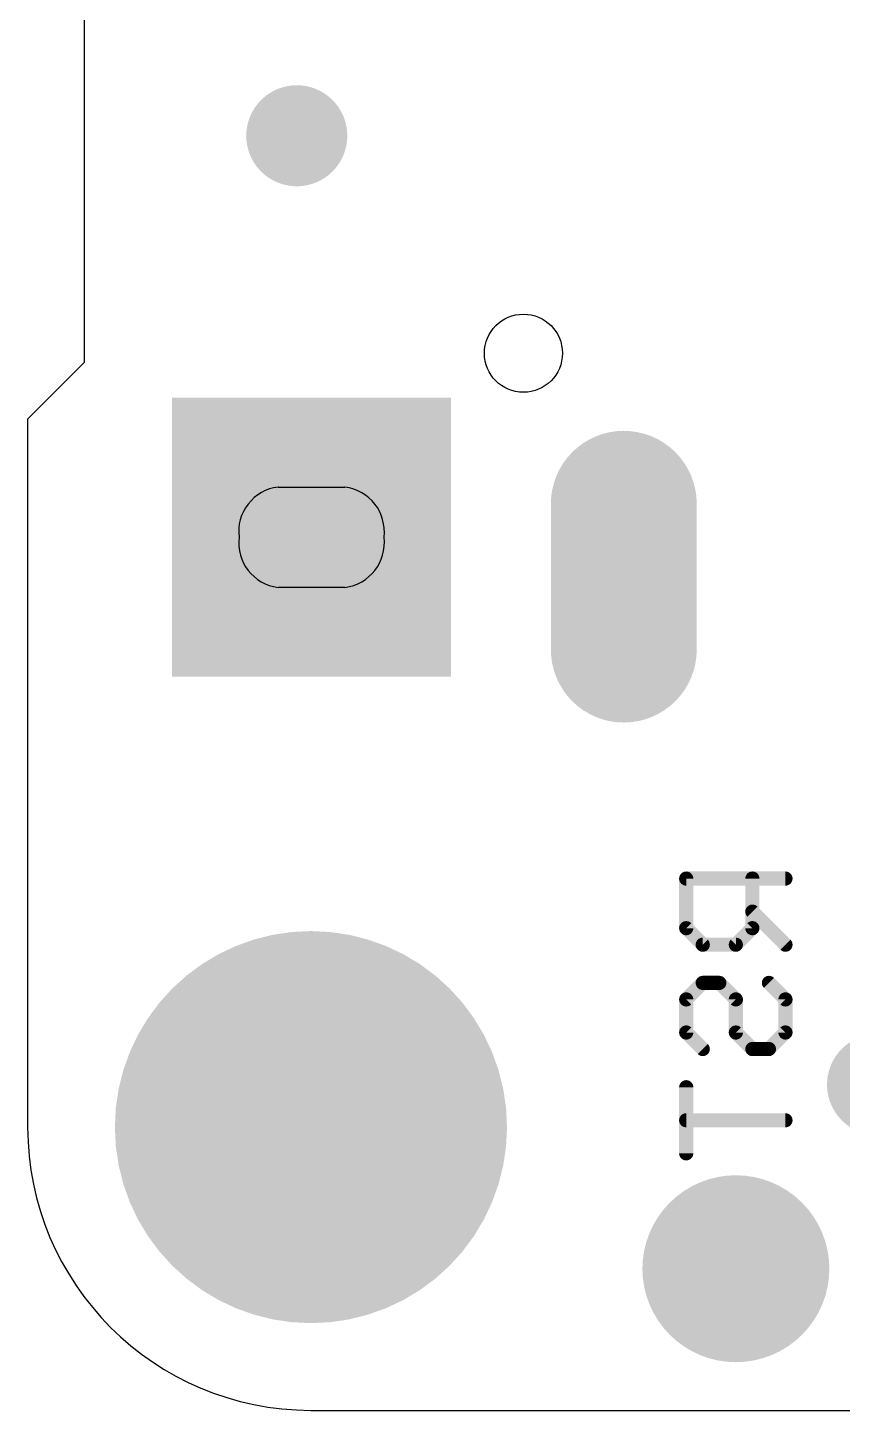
# Model space of a CAD drawing. Extents: x 0 to 50.8, y 0 to 22.9.
# Drawn here: x 0 to 7.3, y 0 to 12.4 of the extents above; entities that cross this region are included whole.
import ezdxf

# ---------------------------------------------------------------- set-up
doc = ezdxf.new("R2010")
doc.units = 0
for name, color, linetype in [('17', 110, 'CONTINUOUS'), ('18', 110, 'CONTINUOUS'), ('20', 53, 'CONTINUOUS'), ('22', 6, 'CONTINUOUS')]:
    doc.layers.add(name, color=color, linetype=linetype)

# ---------------------------------------------------------------- blocks, each defined once
blk = doc.blocks.new('ROUNDP')
at = {"const_width": 0.5}
blk.add_lwpolyline([(0, -0.25, 1), (0, 0.25, 1), (0, -0.25)], format="xyb", dxfattribs=at)
blk = doc.blocks.new('OFFSETP100')
at = {"const_width": 1}
blk.add_lwpolyline([(0, 0), (1, 0)], dxfattribs=at)
at = {"const_width": 0.5}
for points in [[(0, 0.25, 1), (0, -0.25)], [(1, -0.25, 1), (1, 0.25)]]:
    blk.add_lwpolyline(points, format="xyb", dxfattribs=at)
blk = doc.blocks.new('SQUAREP')
blk.add_solid([(-0.5, -0.5), (0.5, -0.5), (-0.5, 0.5), (0.5, 0.5)])
blk = doc.blocks.new('ROUNDV')
at = {"const_width": 0.5}
blk.add_lwpolyline([(0, -0.25, 1), (0, 0.25, 1), (0, -0.25)], format="xyb", dxfattribs=at)

msp = doc.modelspace()

# ---------------------------------------------------------------- linework, layer by layer
at = {"layer": '20'}
for p, q in [((0.508, 13.462), (0.508, 9.398)), ((0.508, 9.398), (0, 8.89)), ((0, 8.89), (0, 2.54)), ((2.245, 8.28), (2.845, 8.28)), ((2.845, 7.38), (2.245, 7.38)), ((2.54, 0), (48.26, 0))]:
    msp.add_line(p, q, dxfattribs=at)
msp.add_circle((4.445, 9.48), 0.35, dxfattribs=at)
for centre, radius, start, end in [((2.295, 7.88), 0.4031, 97.125, 187.125), ((2.795, 7.88), 0.4031, 352.875, 82.875), ((2.295, 7.78), 0.4031, 172.875, 262.875), ((2.795, 7.78), 0.4031, 277.125, 7.125), ((2.54, 2.54), 2.54, 180, 270)]:
    msp.add_arc(centre, radius, start, end, dxfattribs=at)
at = {"layer": '22', "const_width": 0.127}
for points in [[(6.7945, 4.7688), (5.9047, 4.7688)], [(5.9047, 4.7688), (5.9047, 4.3239)], [(6.4979, 4.3239), (6.4979, 4.7688)], [(6.4979, 4.4722), (6.7945, 4.1756)], [(5.9047, 4.3239), (6.053, 4.1756)], [(6.3496, 4.1756), (6.4979, 4.3239)], [(6.053, 4.1756), (6.3496, 4.1756)], [(5.9047, 3.685), (6.053, 3.8333)], [(6.053, 3.8333), (6.2013, 3.8333)], [(6.2013, 3.8333), (6.3496, 3.685)], [(6.7945, 3.685), (6.6462, 3.8333)], [(5.9047, 3.3884), (5.9047, 3.685)], [(6.3496, 3.685), (6.3496, 3.3884)], [(6.7945, 3.3884), (6.7945, 3.685)], [(6.053, 3.2401), (5.9047, 3.3884)], [(6.3496, 3.3884), (6.4979, 3.2401)], [(6.6462, 3.2401), (6.7945, 3.3884)], [(6.4979, 3.2401), (6.6462, 3.2401)], [(5.9047, 2.8977), (5.9047, 2.3046)], [(6.7945, 2.6012), (5.9047, 2.6012)]]:
    msp.add_lwpolyline(points, dxfattribs=at)
at = {"layer": '22', "const_width": 0.0635}
for points in [[(5.9047, 4.8005, 1), (5.9047, 4.737)], [(5.9365, 4.7688, 1), (5.873, 4.7688)], [(6.5297, 4.7688, 1), (6.4662, 4.7688)], [(6.7945, 4.737, 1), (6.7945, 4.8005)], [(6.5204, 4.4946, 1), (6.4755, 4.4497)], [(5.9272, 4.3464, 1), (5.8823, 4.3014)], [(5.873, 4.3239, 1), (5.9365, 4.3239)], [(6.4662, 4.3239, 1), (6.5297, 4.3239)], [(6.5204, 4.3014, 1), (6.4755, 4.3464)], [(6.053, 4.2074, 1), (6.053, 4.1439)], [(6.0306, 4.1532, 1), (6.0755, 4.1981)], [(6.3272, 4.1981, 1), (6.3721, 4.1532)], [(6.3496, 4.1439, 1), (6.3496, 4.2074)], [(6.772, 4.1532, 1), (6.817, 4.1981)], [(6.053, 3.865, 1), (6.053, 3.8015)], [(6.0755, 3.8108, 1), (6.0306, 3.8557)], [(6.2238, 3.8557, 1), (6.1789, 3.8108)], [(6.2013, 3.8015, 1), (6.2013, 3.865)], [(6.6687, 3.8557, 1), (6.6238, 3.8108)], [(5.9365, 3.685, 1), (5.873, 3.685)], [(5.8823, 3.7074, 1), (5.9272, 3.6625)], [(6.3814, 3.685, 1), (6.3179, 3.685)], [(6.3272, 3.6625, 1), (6.3721, 3.7074)], [(6.8262, 3.685, 1), (6.7628, 3.685)], [(6.772, 3.6625, 1), (6.817, 3.7074)], [(5.9272, 3.4108, 1), (5.8823, 3.3659)], [(5.873, 3.3884, 1), (5.9365, 3.3884)], [(6.3721, 3.4108, 1), (6.3272, 3.3659)], [(6.3179, 3.3884, 1), (6.3814, 3.3884)], [(6.7628, 3.3884, 1), (6.8262, 3.3884)], [(6.817, 3.3659, 1), (6.772, 3.4108)], [(6.0306, 3.2176, 1), (6.0755, 3.2625)], [(6.4979, 3.2718, 1), (6.4979, 3.2083)], [(6.4755, 3.2176, 1), (6.5204, 3.2625)], [(6.6238, 3.2625, 1), (6.6687, 3.2176)], [(6.6462, 3.2083, 1), (6.6462, 3.2718)], [(5.9365, 2.8977, 1), (5.873, 2.8977)], [(5.9047, 2.6329, 1), (5.9047, 2.5694)], [(6.7945, 2.5694, 1), (6.7945, 2.6329)], [(5.873, 2.3046, 1), (5.9365, 2.3046)]]:
    msp.add_lwpolyline(points, format="xyb", dxfattribs=at)

# ---------------------------------------------------------------- block references
at = {"layer": '17', "xscale": 2.5, "yscale": 2.5}
msp.add_blockref('SQUAREP', (2.545, 7.83), dxfattribs=at)
msp.add_blockref('SQUAREP', (2.545, 7.83), dxfattribs=at)
at = {"layer": '17', "rotation": 270}
for name, p, xscale, yscale in [('OFFSETP100', (5.345, 8.13), 1.308, 1.308), ('OFFSETP100', (5.345, 8.13), 1.308, 1.308), ('ROUNDP', (2.54, 2.54), 3.516, 3.516), ('ROUNDP', (2.54, 2.54), 3.516, 3.516), ('ROUNDP', (6.35, 1.27), 1.6764, 1.6764), ('ROUNDP', (6.35, 1.27), 1.6764, 1.6764)]:
    msp.add_blockref(name, p, dxfattribs=dict(at, xscale=xscale, yscale=yscale))
at = {"layer": '18', "xscale": 0.9064, "yscale": 0.9064}
for p in [(2.413, 11.43), (2.413, 11.43), (7.62, 2.921), (7.62, 2.921)]:
    msp.add_blockref('ROUNDV', p, dxfattribs=at)

doc.saveas('drawing.dxf')
